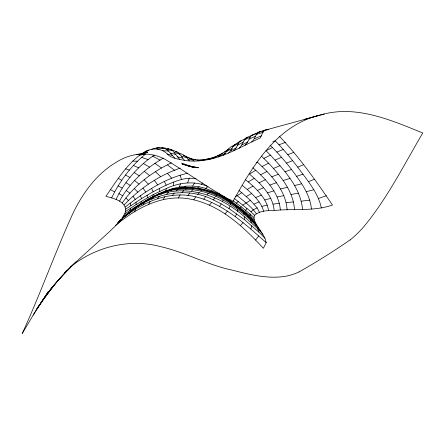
<?xml version="1.0" encoding="UTF-8"?>
<svg xmlns="http://www.w3.org/2000/svg" width="445" height="445" viewBox="0 0 445 445"><rect width="100%" height="100%" fill="white"/><g stroke="black" fill="none" stroke-linecap="round" stroke-linejoin="round"><path stroke-width="0.67" d="M122.041 218.033L124.722 213.867L125.54 211.447L136.031 204.683L136.131 202.175C145.738 195.817 155.706 189.976 166.196 185.187C175.597 181.204 185.665 176.676 196.106 178.773M115.283 225.598C134.963 209.339 159.51 195.138 185.999 198.42C217.755 202.631 242.525 225.721 263.373 248.293L266.221 242.631L264.931 238.158L258.795 232.062L244.383 219.602L244.578 216.865C216.682 192.412 177.149 180.542 143.891 202.03M125.54 211.447C126.68 201.162 113.403 198.392 105.899 196.312C116.685 180.82 126.764 163.838 142.695 153.03M143.207 152.746C150.438 147.679 160.901 147.495 167.331 154.009C171.631 158.709 178.718 159.021 184.592 160.445C190.911 161.324 197.33 161.251 203.649 160.384L203.971 159.71L209.823 158.492L216.448 156.334M264.931 238.158C256.036 220.803 239.772 208.566 223.407 198.709L223.535 197.953C211.136 190.961 196.912 186.889 182.611 187.929M210.04 158.359L209.968 159.099L216.042 156.952M266.221 242.631L250.885 229.103L251.798 225.787M258.462 227.723C256.331 224.074 252.599 219.791 254.534 215.33C261.36 209.211 271.845 211.03 280.339 209.979C297.755 209.061 315.728 210.869 332.476 205.034C316.134 181.16 299.452 157.096 279.293 136.248M254.173 219.663L250.14 215.825L240.645 208.115L241.101 206.741L232.941 200.645M165.596 191L166.486 188.385C179.43 182.467 194.604 180.575 207.904 186.538L205.785 188.441C176.22 179.329 148.374 198.487 124.722 213.867M129.895 210.646L130.758 208.132M152.557 196.857L153.364 194.526L166.486 188.385M187.701 182.773L189.314 178.139M140.642 203.626L141.532 201.246L153.364 194.526M222.4 201.724L223.084 199.966C205.362 189.781 183.613 185.954 163.893 192.223M244.383 219.602L229.019 208.577L229.932 206.28M120.473 221.499L121.402 219.346M266.41 130.107L268.213 129.495C263.117 128.839 262.172 134.668 260.214 137.983C241.707 146.183 224.108 157.658 203.649 160.384M251.57 141.877C255.608 139.402 255.297 131.559 261.048 131.742M134.59 211.731L135.77 209.067C153.442 198.053 175.174 191.522 195.861 196.846C216.887 202.058 234.654 215.313 250.885 229.103M179.207 186.989L180.648 183.746M111.667 197.864C119.699 181.193 131.08 165.768 145.515 154.076L139.508 155.238M233.753 150.811C236.907 148.246 237.352 143.835 240.144 141.076L241.123 140.848M116.05 199.455C124.4 181.582 138.033 166.202 154.287 155.094M239.249 148.168L241.785 145.014L244.266 140.047L246.191 137.789L259.941 131.731M245.089 145.209C248.516 142.433 248.85 137.455 252.309 134.807M228.457 153.152L230.721 150.727L233.603 145.443L240.144 141.076M148.68 204.316L150.082 201.585M235.227 216.587L236.734 213.856M163.209 199.594L164.822 196.729M119.538 201.168C129.456 182.8 145.476 168.282 163.504 158.058M178.289 197.964L180.125 194.871M223.307 155.205C226.983 152.084 228.574 147.184 233.603 145.443M215.703 196.256L216.359 195.16L223.407 198.709M36.968 308.791L22.25 333.483C40.328 294.023 54.852 253.049 72.858 213.578C82.737 192.991 96.865 173.444 116.957 161.841C132.02 152.273 152.095 151 167.431 160.734C189.431 174.051 210.207 189.359 232.946 201.49C253.127 165.012 277.352 124.633 321.24 114.771C356.067 104.697 390.96 120.072 422.75 132.977C404.199 164.517 387.684 197.686 364.327 226.082A107.028 66.127 -74.3 0 1 350.098 239.955M37.614 307.745L38.253 306.705M38.899 305.671L39.544 304.636M132.388 210.029C155.361 193.091 187.206 186.377 213.433 199.933L214.751 197.869M33.169 315.06L48.299 291.603L36.868 308.958L52.215 287.175L42.993 299.707M192.629 185.999L194.587 182.995M219.557 206.374L221.26 203.888L229.019 208.577M193.786 199.761L195.861 196.846M157.385 198.798L159.149 196.356M142.884 205.017L144.647 202.597M253.884 217.388L245.629 210.352L246.981 208.499L234.087 198.281M41.791 301.343L40.99 302.433L42.275 300.787M203.777 199.176L205.573 196.74M122.208 203.003C134.468 185.298 152.112 172.037 171.408 162.826M255.591 240.061L258.651 235.961M187.968 195.405L189.792 192.963M172.399 195.388L174.218 192.98M43.12 299.685L56.192 282.67L67.017 270.599L56.192 282.67L48.327 292.293M123.276 216.42L133.389 209.411L135.13 207.142M207.031 194.76L208.215 193.247M123.265 217.627L128.694 213.683L129.478 212.677M209.445 205.123L211.681 202.369M197.686 194.393L199.265 192.474M49.245 291.286C69.987 263.607 98.645 243.721 122.381 218.907M201.318 184.319L202.503 182.923M225.003 213.873L227.401 211.147M218.267 156.957L221.237 154.421L215.608 156.762L213.316 158.403M240.389 225.565L243.07 222.595M166.608 194.281L168.527 192.207M151.828 199.149L153.853 196.963M117.185 223.223L119.894 220.525M122.809 217.939L125.991 215.591L128.305 213.149M181.955 192.501L183.746 190.605M75.834 261.866L64.558 273.241L71.384 266.355M120.673 219.836L119.722 220.798L127.826 213.611L135.658 207.737M124.094 204.95C139.719 188.48 158.743 175.53 180.247 168.11M137.583 206.614L139.402 204.789M148.074 199.455L136.192 207.32L144.575 201.908L146.438 200.161M208.444 159.549L209.823 158.492M191.489 191.072L193.074 189.642M205.785 188.441L218.423 193.642L230.11 200.439L230.872 199.766M168.649 190.427C187 184.575 207.331 187.545 223.735 197.469L224.397 196.896M161.107 194.209L163.226 192.396L158.687 194.109M118.57 221.944L123.081 218.095M246.981 208.499L250.98 211.759L253.366 209.74L257.149 207.893L259.441 212.259M125.991 215.591L130.875 211.492M222.856 153.219L221.955 153.564L227.473 150.171M176.081 191.005L177.989 189.425M203.971 159.71L203.504 159.95L210.062 158.548M70.455 266.961C95.113 246.88 129.133 238.264 160.117 246.519C184.597 252.026 206.786 264.608 231.289 269.931C248.616 274.242 266.555 279.093 284.533 276.44A105.954 65.465 -74.3 0 0 299.057 271.923M236.323 203.07L238.331 201.502M350.087 239.911C333.589 251.303 316.54 262.072 299.057 271.884M125.245 207.003C143.996 192.412 164.216 178.373 187.807 173.205M144.575 201.908L157.079 195.199L158.948 193.764M232.429 146.817L235.088 144.792L234.281 144.847M215.608 156.762L216.137 156.362M184.008 187.54L185.96 186.071M200.662 191.011L201.902 190.082L209.178 192.262L216.359 195.16M224.425 152.084L228.608 149.042L229.242 149.247M157.079 195.199L170.424 190.093L172.382 188.674M133.389 209.411L138.807 205.623M242.798 205.062L250.379 200.311L257.149 207.893M197.53 187.951L199.243 186.783M125.718 209.161L136.131 202.175M128.694 213.683L135.77 209.067M218.423 193.642L219.307 193.063M235.594 196.584L241.796 192.713L250.379 200.311M256.181 162.848L257.349 162.114C271.044 174.896 285.773 190.076 287.103 209.795M216.854 194.56L217.421 194.204M280.339 209.979C279.21 193.581 267.206 180.809 255.719 170.224L249.473 174.14C260.609 183.551 272.59 194.927 274.148 210.251M136.031 204.683L141.532 201.246M232.913 146.616L238.492 143.212M209.178 192.262L210.012 191.751M245.295 179.619L248.282 181.944L254.356 178.295M226.661 151.534L232.029 148.385M242.397 185.548L247.209 189.448L253.033 186.082C260.036 192.824 267.15 200.662 268.535 210.674M246.291 196.518L251.648 193.475C256.721 198.553 261.855 204.138 263.601 211.303M239.315 141.855L247.331 137.455L246.191 137.789M228.062 149.336L228.608 149.042M237.524 145.242L243.22 142.15M148.658 199.143L154.521 196.017L164.294 191.917M170.546 190.488L172.699 189.347L168.8 190.343M217.043 156.017L222.444 153.152M185.504 189.147L187.25 188.229L194.576 188.747L201.902 190.082M262.099 166.53L268.591 163.148C280.684 176.142 293.394 191.105 294.479 209.645M260.575 174.757L266.961 171.447M230.721 150.727L236.145 147.935M241.785 145.014L247.759 141.938M261.376 156.106L263.857 158.42L270.393 155.099C284.533 170.585 300.598 187.551 302.539 209.445M210.919 191.433L212.198 190.788M244.266 140.047L250.201 137.066M259.09 182.817L265.342 179.73M311.444 209.044C309.981 193.842 300.319 181.31 291.531 169.439C285.579 161.819 279.282 154.46 272.518 147.545L265.977 150.716L270.393 155.099M140.748 203.832L141.938 203.259M257.449 190.482L263.535 187.679M249.161 139.107L255.419 136.287M220.119 155.683L225.42 153.364M255.658 197.624L261.421 195.11M275.11 160.094L281.54 157.302M272.735 141.866L275.127 140.837C283.343 148.986 290.635 158.003 297.727 167.125C306.866 179.93 318.108 192.273 321.379 208.104M254.023 204.088L259.129 201.902M254.312 138.834L261.349 135.842M273.486 168.421L280.027 165.657M276.873 152.107L283.243 149.431M251.225 135.703L257.394 133.122M297.727 167.125L303.479 164.75M308.435 181.671L314.409 179.229M148.597 199.243L150.683 198.398M287.798 154.727L293.8 152.323M271.778 176.849L278.386 174.212M286.452 163.081L292.638 160.634M279.009 144.786L285.395 142.417M269.837 185.092L276.373 182.7M285.028 171.781L291.531 169.439M166.157 191.25L168.021 190.588M318.598 198.437L326.413 195.728M296.665 176.342L303.017 174.156M262.205 131.542L264.007 130.93M258.556 132.21L264.986 130.101M256.392 134.451L262.878 132.354M267.501 192.857L273.864 190.838M263.045 130.752L324.288 114.003M283.126 180.503L289.956 178.428M144.998 152.262L147.156 151.617M194.576 188.747L196.028 188.346M203.054 189.653L204.261 189.325M304.502 119.36L317.669 115.789M264.769 199.977L270.783 198.342M145.771 151.322L149.036 150.46M306.266 191.684L313.77 189.737M209.345 158.937L214.746 157.536M294.579 185.565L301.682 183.74M161.19 193.03L163.682 192.39M280.506 188.992L287.448 187.256M170.424 190.093L177.21 188.43M188.997 187.796L190.772 187.384M261.888 206.358L267.25 205.117M173.355 189.259L181.972 187.946M151.723 149.242C160.684 145.838 170.574 148.569 178.656 152.93C183.323 154.115 186.744 157.113 189.386 160.951M136.431 154.576L147.657 152.424L143.368 153.241M159.143 147.601L156.201 148.152L157.486 148.396M277.152 196.929L283.893 195.65M291.041 194.437L298.556 193.186M174.963 188.858L181.338 188.029M273.085 204.127L279.388 203.309M301.382 201.162L309.815 200.122M157.33 149.036L164.227 148.291L166.458 149.425L168.527 151.055L174.963 158.242M286.174 202.603L293.494 201.919M203.81 159.699L197.491 160.005L198.514 160.439L203.944 159.989M179.952 188.396L187.25 188.229M167.765 148.914L168.911 148.914M196.206 159.939L189.514 158.348L183.396 155.105L184.53 155.611M132.771 161.107L137.422 161.196M162.52 150.683L168.527 151.055M190.471 158.348L192.246 159.232L198.047 160.111M187.873 159.215L193.141 160.072L194.154 161.096M191.328 166.474L198.604 167.81L186.65 165.429L181.999 163.999L194.031 167.609L186.65 165.429L191.328 166.474L181.521 163.026M166.458 149.425L172.671 150.749L179.791 159.549M175.63 151.667L177.244 152.034M177.566 156.879L182.689 158.131L184.592 160.445M170.496 153.124L175.864 154.465M161.802 147.673L164.227 148.291M178.656 152.93L181.243 156.028L186.689 157.652M167.331 154.009L172.449 155.544M125.668 168.861L129.428 170.079M174.295 152.396L179.958 154.27M141.488 157.358L148.057 159.555M185.609 156.462L191.361 158.698M133.394 165.462L138.668 167.854M213.433 199.933L221.26 203.888M118.103 185.921L122.175 188.074M118.821 193.653L122.675 195.7M110.421 189.637L114.493 191.823M152.685 156.145L160.078 160.139M118.287 178.373L121.785 180.314M125.551 175.035L129.951 177.494M143.329 163.499L149.498 167.12M223.084 199.966C237.124 208.115 250.279 218.234 260.586 230.86M223.735 197.469C235.227 204.244 245.874 212.554 255.141 222.15M223.535 197.953C235.822 205.145 247.192 214.128 256.604 224.831M125.935 182.672L130.213 185.409M134.195 172.543L139.246 175.825M170.902 149.559L172.671 150.749M230.11 200.439L240.645 208.115M154.899 163.365L161.563 168.054M126.23 190.46L129.907 193.197M167.515 164.995L174.913 170.53M239.087 190.61L241.796 192.713M144.23 171.331L149.537 175.519M241.101 206.741L245.629 210.352M134.568 180.531L139.018 184.102M237.124 195.616C243.81 201.251 251.147 206.43 256.309 213.578M252.843 167.776L255.719 170.224M244.578 216.865L257.594 228.58L262.828 234.304M248.282 181.944L253.033 186.082M247.209 189.448L251.648 193.475M192.246 159.232L193.141 160.072M270.032 145.126L272.518 147.545M155.388 171.581L160.545 176.604M125.924 197.997L128.488 200.545M263.857 158.42L268.591 163.148M250.98 211.759L254.534 215.33M134.29 188.585L137.867 192.184M144.08 179.713L148.374 184.102M167.442 173.316L171.648 178.189M198.514 160.439L198.898 160.901M154.215 180.242L157.697 184.842M247.437 215.53L248.911 217.549M142.951 188.096L145.832 192.051M133.038 196.301L135.219 199.449M181.243 156.028L182.689 158.131M241.062 209.406L241.991 210.785M254.19 222.622L255.981 225.398M251.058 217.917L252.465 220.164M236.156 206.18L236.868 207.431M164.333 181.427L166.196 185.187M243.109 212.41L244.071 214.412M151.561 188.396L153.124 191.762M245.507 212.037L246.219 213.717M140.403 195.739L141.532 198.681M250.329 219.919L251.375 222.722M180.019 175.23L181.482 179.402M257.594 228.58L258.795 232.062M130.213 203.198L130.919 205.696M229.804 201.162L229.976 201.869M159.449 188.435L159.761 191.356M250.001 213.795L250.14 215.825M235.522 204.211L235.577 205.178M147.184 195.205L147.295 197.836M230.271 202.825L230.315 204.305M237.33 209.178L237.346 211.369M173.5 182.138L173.517 185.737"/></g></svg>
